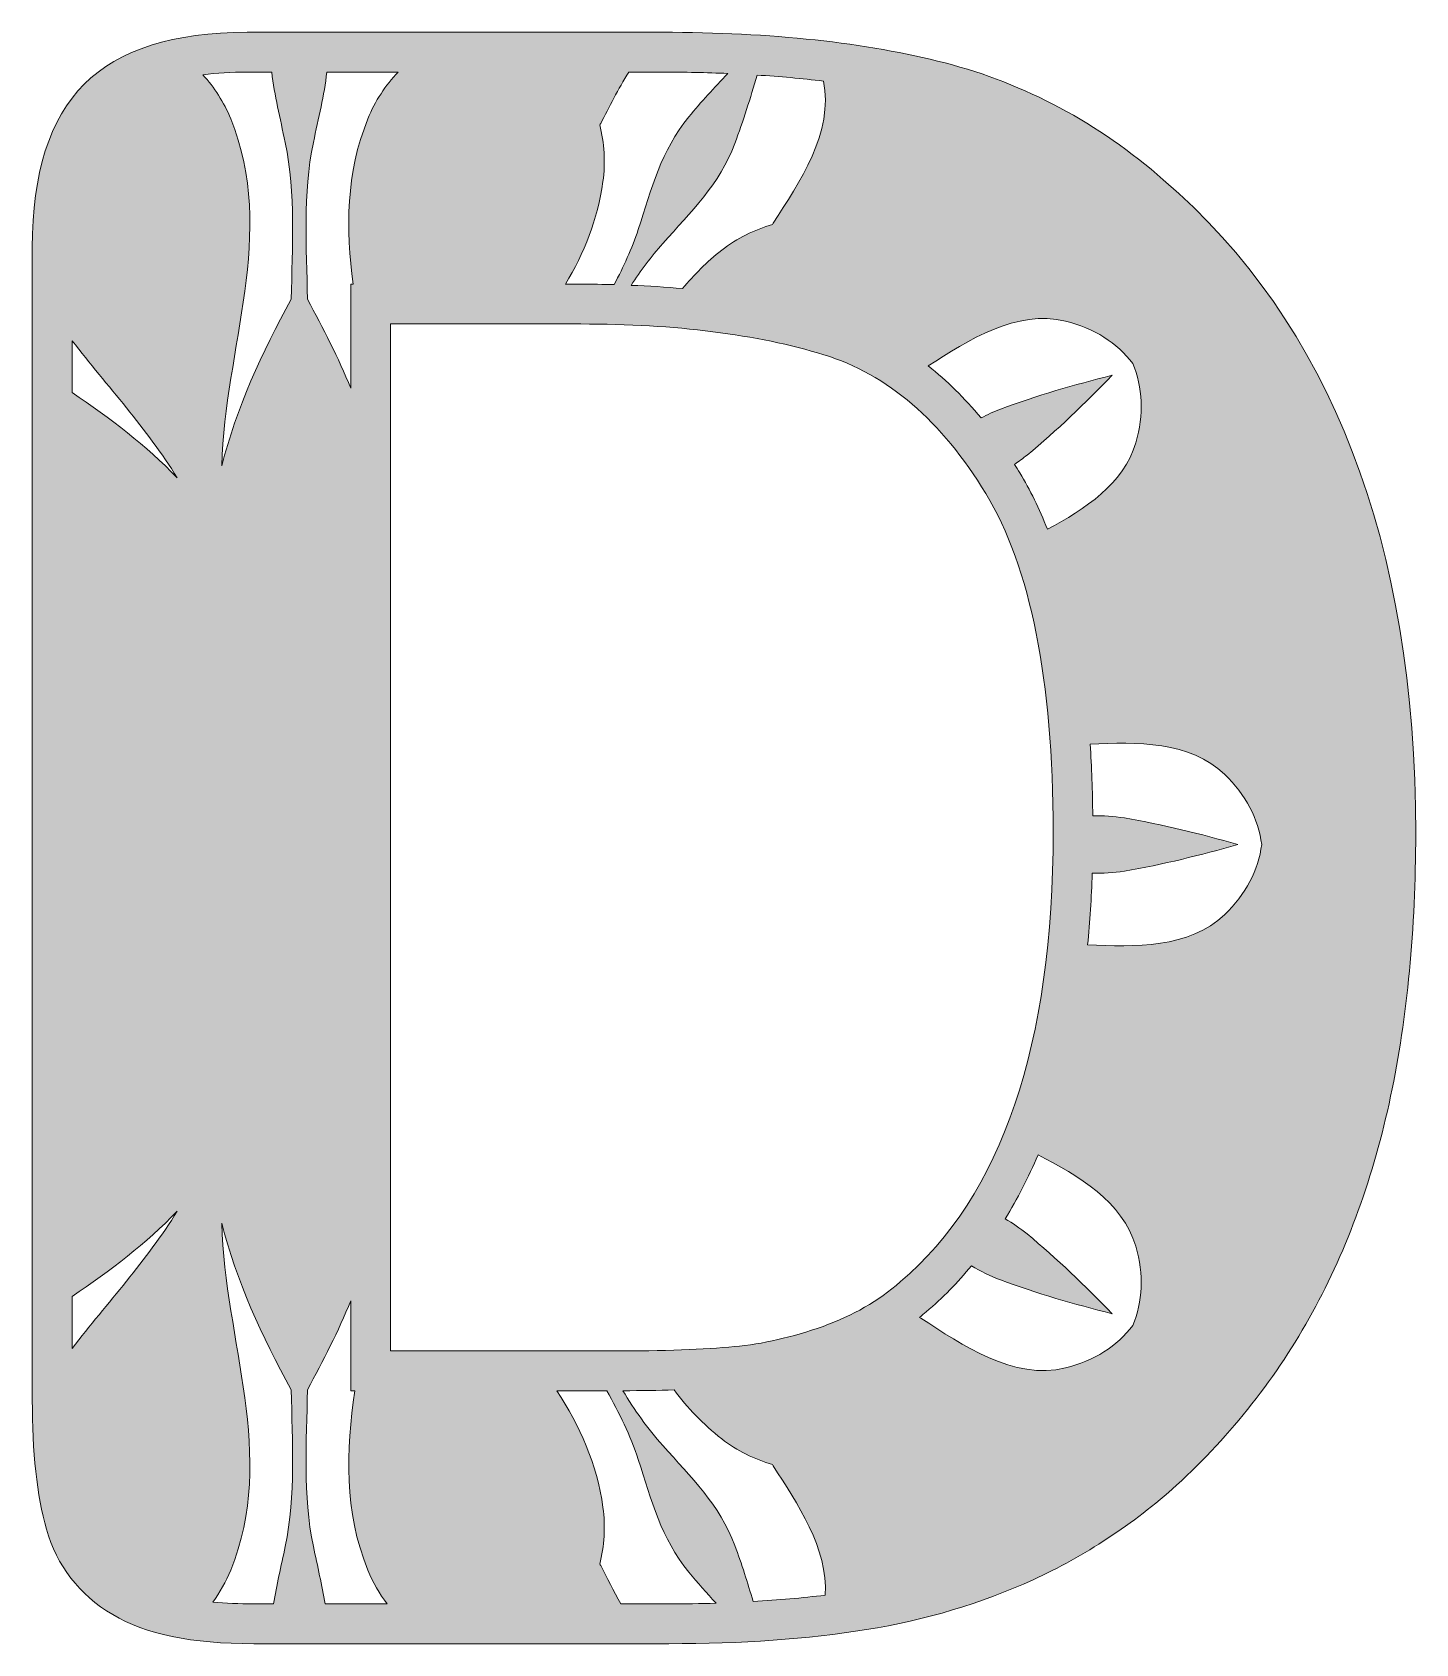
# Model space of a CAD drawing. Extents: x -272 to 627, y -388 to 48.
# Drawn here: x 488.5 to 627.5, y -181 to -19 of the extents above; entities that cross this region are included whole.
import ezdxf

# ---------------------------------------------------------------- set-up
doc = ezdxf.new("R2010")
doc.units = 0
doc.header["$MEASUREMENT"] = 0
doc.layers.add('Layer 1', color=7, linetype='Continuous', lineweight=0)

msp = doc.modelspace()

# ---------------------------------------------------------------- hatches: boundary and pattern name
at = {"layer": 'Layer 1', "true_color": 0x04878f, "transparency": 33554687}
h = msp.add_hatch(color=136, dxfattribs=at)
h.dxf.hatch_style = 2
edge = h.paths.add_edge_path()
edge.add_spline(control_points=[(547.65, -176.96), (546.91, -175.65), (546.23, -174.32), (545.61, -173.1), (545.59, -173.05), (545.55, -173.02), (545.52, -172.98), (545.98, -171.16), (546.1, -169.21), (545.84, -167.26), (545.23, -162.84), (543.48, -159.06), (541.22, -155.54), (541.22, -155.54), (546.23, -155.54), (546.23, -155.54), (547.47, -157.75), (548.58, -160.02), (549.39, -162.46), (550.74, -166.57), (551.65, -170.35), (554.47, -173.77), (555.35, -174.84), (556.27, -175.87), (557.2, -176.89), (555.65, -176.94), (554.07, -176.96), (552.45, -176.96), (552.45, -176.96), (547.65, -176.96), (547.65, -176.96)], knot_values=[0, 0, 0, 0, 1, 1, 1, 2, 2, 2, 3, 3, 3, 4, 4, 4, 5, 5, 5, 6, 6, 6, 7, 7, 7, 8, 8, 8, 9, 9, 9, 10, 10, 10, 10], degree=3, periodic=0)
edge = h.paths.add_edge_path()
edge.add_spline(control_points=[(506.64, -176.78), (507.35, -175.81), (507.97, -174.74), (508.44, -173.58), (513.13, -162.1), (507.83, -150.46), (507.55, -138.71), (508.98, -144.47), (511.59, -150.11), (514.53, -155.44), (514.6, -160.72), (515.01, -165.98), (513.92, -171.2), (513.51, -173.2), (513.05, -175.08), (512.75, -176.96), (512.75, -176.96), (510.76, -176.96), (510.76, -176.96), (509.29, -176.96), (507.92, -176.9), (506.64, -176.78)], knot_values=[0, 0, 0, 0, 1, 1, 1, 2, 2, 2, 3, 3, 3, 4, 4, 4, 5, 5, 5, 6, 6, 6, 7, 7, 7, 7], degree=3, periodic=0)
edge = h.paths.add_edge_path()
edge.add_spline(control_points=[(492.51, -55.25), (492.51, -55.25), (492.51, -50.03), (492.51, -50.03), (496.03, -54.58), (500.05, -58.89), (503.06, -63.8), (499.97, -60.6), (496.33, -57.79), (492.51, -55.25)], knot_values=[0, 0, 0, 0, 1, 1, 1, 2, 2, 2, 3, 3, 3, 3], degree=3, periodic=0)
edge = h.paths.add_edge_path()
edge.add_spline(control_points=[(492.51, -151.28), (492.51, -151.28), (492.51, -146.06), (492.51, -146.06), (496.33, -143.52), (499.97, -140.71), (503.06, -137.51), (500.05, -142.42), (496.03, -146.73), (492.51, -151.28)], knot_values=[0, 0, 0, 0, 1, 1, 1, 2, 2, 2, 3, 3, 3, 3], degree=3, periodic=0)
edge = h.paths.add_edge_path()
edge.add_spline(control_points=[(512.57, -23.04), (512.83, -25.37), (513.41, -27.65), (513.92, -30.11), (515.01, -35.33), (514.6, -40.59), (514.53, -45.87), (511.59, -51.2), (508.98, -56.84), (507.55, -62.6), (507.83, -50.85), (513.13, -39.21), (508.44, -27.73), (507.77, -26.06), (506.8, -24.58), (505.64, -23.3), (507.02, -23.13), (508.51, -23.04), (510.11, -23.04), (510.11, -23.04), (512.57, -23.04), (512.57, -23.04)], knot_values=[0, 0, 0, 0, 1, 1, 1, 2, 2, 2, 3, 3, 3, 4, 4, 4, 5, 5, 5, 6, 6, 6, 7, 7, 7, 7], degree=3, periodic=0)
edge = h.paths.add_edge_path()
edge.add_spline(control_points=[(558.37, -23.18), (557.03, -24.6), (555.71, -26.03), (554.47, -27.54), (551.65, -30.96), (550.74, -34.74), (549.39, -38.85), (548.74, -40.79), (547.91, -42.62), (546.97, -44.4), (545.87, -44.37), (544.75, -44.35), (543.61, -44.35), (543.61, -44.35), (542.09, -44.35), (542.09, -44.35), (543.92, -41.24), (545.31, -37.88), (545.84, -34.05), (546.1, -32.1), (545.98, -30.15), (545.52, -28.33), (545.55, -28.29), (545.59, -28.26), (545.61, -28.21), (546.44, -26.57), (547.36, -24.76), (548.43, -23.04), (548.43, -23.04), (551.81, -23.04), (551.81, -23.04), (554.06, -23.04), (556.24, -23.09), (558.37, -23.18)], knot_values=[0, 0, 0, 0, 1, 1, 1, 2, 2, 2, 3, 3, 3, 4, 4, 4, 5, 5, 5, 6, 6, 6, 7, 7, 7, 8, 8, 8, 9, 9, 9, 10, 10, 10, 11, 11, 11, 11], degree=3, periodic=0)
edge = h.paths.add_edge_path()
edge.add_spline(control_points=[(594.53, -110.72), (594.76, -108.41), (594.92, -106.02), (595, -103.54), (596.05, -103.56), (597.11, -103.51), (598.23, -103.32), (602.07, -102.68), (605.86, -101.72), (609.63, -100.66), (605.86, -99.59), (602.07, -98.63), (598.23, -97.99), (597.13, -97.8), (596.08, -97.75), (595.05, -97.77), (595.02, -95.27), (594.94, -92.87), (594.79, -90.57), (599.4, -90.33), (604.83, -90.28), (608.29, -93.6), (610.43, -95.64), (611.68, -98.09), (612.02, -100.66), (611.68, -103.22), (610.43, -105.67), (608.29, -107.71), (604.76, -111.09), (599.2, -110.97), (594.53, -110.72)], knot_values=[0, 0, 0, 0, 1, 1, 1, 2, 2, 2, 3, 3, 3, 4, 4, 4, 5, 5, 5, 6, 6, 6, 7, 7, 7, 8, 8, 8, 9, 9, 9, 10, 10, 10, 10], degree=3, periodic=0)
edge = h.paths.add_edge_path()
edge.add_spline(control_points=[(585.78, -56.9), (585.09, -57.16), (584.44, -57.46), (583.82, -57.79), (582.16, -55.79), (580.39, -54.05), (578.52, -52.57), (582.51, -49.97), (587.41, -46.87), (592.31, -48.06), (595.18, -48.77), (597.49, -50.26), (599.07, -52.32), (600.06, -54.71), (600.2, -57.45), (599.37, -60.29), (598.16, -64.41), (594.25, -66.98), (590.49, -68.98), (589.67, -66.91), (588.75, -65.01), (587.72, -63.31), (587.54, -63.02), (587.36, -62.74), (587.18, -62.46), (587.61, -62.17), (588.03, -61.86), (588.45, -61.52), (591.46, -59.04), (594.26, -56.32), (596.99, -53.51), (593.2, -54.47), (589.44, -55.53), (585.78, -56.9)], knot_values=[0, 0, 0, 0, 1, 1, 1, 2, 2, 2, 3, 3, 3, 4, 4, 4, 5, 5, 5, 6, 6, 6, 7, 7, 7, 8, 8, 8, 9, 9, 9, 10, 10, 10, 11, 11, 11, 11], degree=3, periodic=0)
edge = h.paths.add_edge_path()
edge.add_spline(control_points=[(582.87, -142.98), (583.77, -143.52), (584.73, -144.01), (585.78, -144.41), (589.44, -145.78), (593.2, -146.84), (596.99, -147.8), (594.26, -144.99), (591.46, -142.27), (588.45, -139.79), (587.73, -139.2), (587, -138.7), (586.25, -138.26), (587.48, -136.26), (588.58, -134.13), (589.55, -131.83), (593.57, -133.91), (598.06, -136.55), (599.37, -141.02), (600.2, -143.86), (600.06, -146.6), (599.07, -148.99), (597.49, -151.05), (595.18, -152.54), (592.31, -153.25), (587.1, -154.52), (581.89, -150.93), (577.78, -148.25), (577.73, -148.22), (577.68, -148.2), (577.63, -148.18), (577.63, -148.18), (577.63, -148.17), (577.63, -148.17), (577.86, -147.98), (578.1, -147.81), (578.32, -147.62), (579.97, -146.23), (581.47, -144.67), (582.87, -142.98)], knot_values=[0, 0, 0, 0, 1, 1, 1, 2, 2, 2, 3, 3, 3, 4, 4, 4, 5, 5, 5, 6, 6, 6, 7, 7, 7, 8, 8, 8, 9, 9, 9, 10, 10, 10, 11, 11, 11, 12, 12, 12, 13, 13, 13, 13], degree=3, periodic=0)
edge = h.paths.add_edge_path()
edge.add_spline(control_points=[(561.32, -23.34), (563.62, -23.48), (565.84, -23.69), (567.98, -23.94), (569.07, -29.06), (565.57, -34.17), (562.93, -38.22), (562.9, -38.26), (562.88, -38.31), (562.86, -38.36), (561.06, -38.88), (559.32, -39.73), (557.77, -40.94), (556.27, -42.11), (554.98, -43.41), (553.84, -44.79), (552.17, -44.64), (550.44, -44.54), (548.67, -44.47), (549.62, -43), (550.66, -41.59), (551.84, -40.27), (554.72, -37.04), (557.53, -34.36), (559.09, -30.21), (559.93, -27.95), (560.66, -25.66), (561.32, -23.34)], knot_values=[0, 0, 0, 0, 1, 1, 1, 2, 2, 2, 3, 3, 3, 4, 4, 4, 5, 5, 5, 6, 6, 6, 7, 7, 7, 8, 8, 8, 9, 9, 9, 9], degree=3, periodic=0)
edge = h.paths.add_edge_path()
edge.add_spline(control_points=[(524.51, -151.54), (524.51, -151.54), (524.51, -48.35), (524.51, -48.35), (524.51, -48.35), (543.61, -48.35), (543.61, -48.35), (553.13, -48.35), (561.34, -49.39), (568.03, -51.44), (574.41, -53.4), (579.88, -58.09), (584.3, -65.38), (588.79, -72.77), (591.07, -84.2), (591.07, -99.35), (591.07, -120.75), (585.9, -135.97), (575.72, -144.58), (575.72, -144.58), (575.69, -144.6), (575.69, -144.6), (573.54, -146.51), (570.93, -148.01), (567.95, -149.07), (564.86, -150.17), (561.87, -150.85), (559.04, -151.11), (556.08, -151.4), (551.94, -151.54), (546.74, -151.54), (546.74, -151.54), (524.51, -151.54), (524.51, -151.54)], knot_values=[0, 0, 0, 0, 1, 1, 1, 2, 2, 2, 3, 3, 3, 4, 4, 4, 5, 5, 5, 6, 6, 6, 7, 7, 7, 8, 8, 8, 9, 9, 9, 10, 10, 10, 11, 11, 11, 11], degree=3, periodic=0)
edge = h.paths.add_edge_path()
edge.add_spline(control_points=[(520.73, -44.35), (520.73, -44.35), (520.51, -44.35), (520.51, -44.35), (520.51, -44.35), (520.51, -54.8), (520.51, -54.8), (519.24, -51.76), (517.74, -48.77), (516.15, -45.87), (516.07, -40.59), (515.66, -35.33), (516.75, -30.11), (517.26, -27.65), (517.84, -25.37), (518.1, -23.04), (518.1, -23.04), (525.26, -23.04), (525.26, -23.04), (524, -24.37), (522.95, -25.94), (522.23, -27.73), (519.98, -33.24), (520.04, -38.78), (520.73, -44.35)], knot_values=[0, 0, 0, 0, 1, 1, 1, 2, 2, 2, 3, 3, 3, 4, 4, 4, 5, 5, 5, 6, 6, 6, 7, 7, 7, 8, 8, 8, 8], degree=3, periodic=0)
edge = h.paths.add_edge_path()
edge.add_spline(control_points=[(522.23, -173.58), (522.73, -174.82), (523.39, -175.94), (524.17, -176.96), (524.17, -176.96), (517.92, -176.96), (517.92, -176.96), (517.62, -175.08), (517.17, -173.2), (516.75, -171.2), (515.66, -165.98), (516.07, -160.72), (516.15, -155.44), (517.74, -152.54), (519.24, -149.55), (520.51, -146.51), (520.51, -146.51), (520.51, -155.54), (520.51, -155.54), (520.51, -155.54), (520.91, -155.54), (520.91, -155.54), (520.06, -161.59), (519.79, -167.61), (522.23, -173.58)], knot_values=[0, 0, 0, 0, 1, 1, 1, 2, 2, 2, 3, 3, 3, 4, 4, 4, 5, 5, 5, 6, 6, 6, 7, 7, 7, 8, 8, 8, 8], degree=3, periodic=0)
edge = h.paths.add_edge_path()
edge.add_spline(control_points=[(559.09, -171.1), (557.53, -166.95), (554.72, -164.27), (551.84, -161.04), (550.31, -159.33), (549.02, -157.47), (547.84, -155.54), (549.69, -155.53), (551.41, -155.51), (552.98, -155.46), (554.33, -157.25), (555.89, -158.91), (557.77, -160.37), (559.32, -161.58), (561.06, -162.43), (562.86, -162.95), (562.88, -163), (562.9, -163.05), (562.93, -163.09), (565.35, -166.8), (568.48, -171.4), (568.16, -176.08), (565.86, -176.36), (563.45, -176.58), (560.93, -176.72), (560.37, -174.83), (559.78, -172.95), (559.09, -171.1)], knot_values=[0, 0, 0, 0, 1, 1, 1, 2, 2, 2, 3, 3, 3, 4, 4, 4, 5, 5, 5, 6, 6, 6, 7, 7, 7, 8, 8, 8, 9, 9, 9, 9], degree=3, periodic=0)
edge = h.paths.add_edge_path()
edge.add_spline(control_points=[(602.13, -33.85), (595.61, -28.15), (588.23, -24.2), (580.21, -22.12), (572.31, -20.07), (562.75, -19.04), (551.81, -19.04), (551.81, -19.04), (510.11, -19.04), (510.11, -19.04), (502.7, -19.04), (497.19, -20.79), (493.73, -24.25), (490.26, -27.72), (488.51, -33.23), (488.51, -40.65), (488.51, -40.65), (488.51, -156.45), (488.51, -156.45), (488.51, -161.7), (488.98, -166.07), (489.93, -169.44), (490.97, -173.12), (493.21, -176.02), (496.59, -178.04), (499.89, -180.01), (504.52, -180.96), (510.76, -180.96), (510.76, -180.96), (552.45, -180.96), (552.45, -180.96), (559.76, -180.96), (566.45, -180.49), (572.32, -179.54), (578.24, -178.59), (583.86, -176.9), (589.05, -174.53), (594.24, -172.16), (599.08, -168.97), (603.47, -165.03), (608.98, -159.97), (613.57, -154.12), (617.12, -147.66), (620.63, -141.27), (623.27, -133.97), (624.97, -125.95), (626.65, -118), (627.49, -109.13), (627.49, -99.56), (627.49, -70.38), (618.96, -48.27), (602.13, -33.85)], knot_values=[0, 0, 0, 0, 1, 1, 1, 2, 2, 2, 3, 3, 3, 4, 4, 4, 5, 5, 5, 6, 6, 6, 7, 7, 7, 8, 8, 8, 9, 9, 9, 10, 10, 10, 11, 11, 11, 12, 12, 12, 13, 13, 13, 14, 14, 14, 15, 15, 15, 16, 16, 16, 17, 17, 17, 17], degree=3, periodic=0)

# ---------------------------------------------------------------- linework, layer by layer
at = {"layer": 'Layer 1'}
for points, knots in [([(602.13, -33.85), (595.61, -28.15), (588.23, -24.2), (580.21, -22.12), (572.31, -20.07), (562.75, -19.04), (551.81, -19.04), (551.81, -19.04), (510.11, -19.04), (510.11, -19.04), (502.7, -19.04), (497.19, -20.79), (493.73, -24.25), (490.26, -27.72), (488.51, -33.23), (488.51, -40.65), (488.51, -40.65), (488.51, -156.45), (488.51, -156.45), (488.51, -161.7), (488.98, -166.07), (489.93, -169.44), (490.97, -173.12), (493.21, -176.02), (496.59, -178.04), (499.89, -180.01), (504.52, -180.96), (510.76, -180.96), (510.76, -180.96), (552.45, -180.96), (552.45, -180.96), (559.76, -180.96), (566.45, -180.49), (572.32, -179.54), (578.24, -178.59), (583.86, -176.9), (589.05, -174.53), (594.24, -172.16), (599.08, -168.97), (603.47, -165.03), (608.98, -159.97), (613.57, -154.12), (617.12, -147.66), (620.63, -141.27), (623.27, -133.97), (624.97, -125.95), (626.65, -118), (627.49, -109.13), (627.49, -99.56), (627.49, -70.38), (618.96, -48.27), (602.13, -33.85)], [0, 0, 0, 0, 1, 1, 1, 2, 2, 2, 3, 3, 3, 4, 4, 4, 5, 5, 5, 6, 6, 6, 7, 7, 7, 8, 8, 8, 9, 9, 9, 10, 10, 10, 11, 11, 11, 12, 12, 12, 13, 13, 13, 14, 14, 14, 15, 15, 15, 16, 16, 16, 17, 17, 17, 17]), ([(512.57, -23.04), (512.83, -25.37), (513.41, -27.65), (513.92, -30.11), (515.01, -35.33), (514.6, -40.59), (514.53, -45.87), (511.59, -51.2), (508.98, -56.84), (507.55, -62.6), (507.83, -50.85), (513.13, -39.21), (508.44, -27.73), (507.77, -26.06), (506.8, -24.58), (505.64, -23.3), (507.02, -23.13), (508.51, -23.04), (510.11, -23.04), (510.11, -23.04), (512.57, -23.04), (512.57, -23.04)], [0, 0, 0, 0, 1, 1, 1, 2, 2, 2, 3, 3, 3, 4, 4, 4, 5, 5, 5, 6, 6, 6, 7, 7, 7, 7]), ([(520.73, -44.35), (520.73, -44.35), (520.51, -44.35), (520.51, -44.35), (520.51, -44.35), (520.51, -54.8), (520.51, -54.8), (519.24, -51.76), (517.74, -48.77), (516.15, -45.87), (516.07, -40.59), (515.66, -35.33), (516.75, -30.11), (517.26, -27.65), (517.84, -25.37), (518.1, -23.04), (518.1, -23.04), (525.26, -23.04), (525.26, -23.04), (524, -24.37), (522.95, -25.94), (522.23, -27.73), (519.98, -33.24), (520.04, -38.78), (520.73, -44.35)], [0, 0, 0, 0, 1, 1, 1, 2, 2, 2, 3, 3, 3, 4, 4, 4, 5, 5, 5, 6, 6, 6, 7, 7, 7, 8, 8, 8, 8]), ([(558.37, -23.18), (557.03, -24.6), (555.71, -26.03), (554.47, -27.54), (551.65, -30.96), (550.74, -34.74), (549.39, -38.85), (548.74, -40.79), (547.91, -42.62), (546.97, -44.4), (545.87, -44.37), (544.75, -44.35), (543.61, -44.35), (543.61, -44.35), (542.09, -44.35), (542.09, -44.35), (543.92, -41.24), (545.31, -37.88), (545.84, -34.05), (546.1, -32.1), (545.98, -30.15), (545.52, -28.33), (545.55, -28.29), (545.59, -28.26), (545.61, -28.21), (546.44, -26.57), (547.36, -24.76), (548.43, -23.04), (548.43, -23.04), (551.81, -23.04), (551.81, -23.04), (554.06, -23.04), (556.24, -23.09), (558.37, -23.18)], [0, 0, 0, 0, 1, 1, 1, 2, 2, 2, 3, 3, 3, 4, 4, 4, 5, 5, 5, 6, 6, 6, 7, 7, 7, 8, 8, 8, 9, 9, 9, 10, 10, 10, 11, 11, 11, 11]), ([(561.32, -23.34), (563.62, -23.48), (565.84, -23.69), (567.98, -23.94), (569.07, -29.06), (565.57, -34.17), (562.93, -38.22), (562.9, -38.26), (562.88, -38.31), (562.86, -38.36), (561.06, -38.88), (559.32, -39.73), (557.77, -40.94), (556.27, -42.11), (554.98, -43.41), (553.84, -44.79), (552.17, -44.64), (550.44, -44.54), (548.67, -44.47), (549.62, -43), (550.66, -41.59), (551.84, -40.27), (554.72, -37.04), (557.53, -34.36), (559.09, -30.21), (559.93, -27.95), (560.66, -25.66), (561.32, -23.34)], [0, 0, 0, 0, 1, 1, 1, 2, 2, 2, 3, 3, 3, 4, 4, 4, 5, 5, 5, 6, 6, 6, 7, 7, 7, 8, 8, 8, 9, 9, 9, 9]), ([(585.78, -56.9), (585.09, -57.16), (584.44, -57.46), (583.82, -57.79), (582.16, -55.79), (580.39, -54.05), (578.52, -52.57), (582.51, -49.97), (587.41, -46.87), (592.31, -48.06), (595.18, -48.77), (597.49, -50.26), (599.07, -52.32), (600.06, -54.71), (600.2, -57.45), (599.37, -60.29), (598.16, -64.41), (594.25, -66.98), (590.49, -68.98), (589.67, -66.91), (588.75, -65.01), (587.72, -63.31), (587.54, -63.02), (587.36, -62.74), (587.18, -62.46), (587.61, -62.17), (588.03, -61.86), (588.45, -61.52), (591.46, -59.04), (594.26, -56.32), (596.99, -53.51), (593.2, -54.47), (589.44, -55.53), (585.78, -56.9)], [0, 0, 0, 0, 1, 1, 1, 2, 2, 2, 3, 3, 3, 4, 4, 4, 5, 5, 5, 6, 6, 6, 7, 7, 7, 8, 8, 8, 9, 9, 9, 10, 10, 10, 11, 11, 11, 11]), ([(524.51, -151.54), (524.51, -151.54), (524.51, -48.35), (524.51, -48.35), (524.51, -48.35), (543.61, -48.35), (543.61, -48.35), (553.13, -48.35), (561.34, -49.39), (568.03, -51.44), (574.41, -53.4), (579.88, -58.09), (584.3, -65.38), (588.79, -72.77), (591.07, -84.2), (591.07, -99.35), (591.07, -120.75), (585.9, -135.97), (575.72, -144.58), (575.72, -144.58), (575.69, -144.6), (575.69, -144.6), (573.54, -146.51), (570.93, -148.01), (567.95, -149.07), (564.86, -150.17), (561.87, -150.85), (559.04, -151.11), (556.08, -151.4), (551.94, -151.54), (546.74, -151.54), (546.74, -151.54), (524.51, -151.54), (524.51, -151.54)], [0, 0, 0, 0, 1, 1, 1, 2, 2, 2, 3, 3, 3, 4, 4, 4, 5, 5, 5, 6, 6, 6, 7, 7, 7, 8, 8, 8, 9, 9, 9, 10, 10, 10, 11, 11, 11, 11]), ([(492.51, -55.25), (492.51, -55.25), (492.51, -50.03), (492.51, -50.03), (496.03, -54.58), (500.05, -58.89), (503.06, -63.8), (499.97, -60.6), (496.33, -57.79), (492.51, -55.25)], [0, 0, 0, 0, 1, 1, 1, 2, 2, 2, 3, 3, 3, 3]), ([(594.53, -110.72), (594.76, -108.41), (594.92, -106.02), (595, -103.54), (596.05, -103.56), (597.11, -103.51), (598.23, -103.32), (602.07, -102.68), (605.86, -101.72), (609.63, -100.66), (605.86, -99.59), (602.07, -98.63), (598.23, -97.99), (597.13, -97.8), (596.08, -97.75), (595.05, -97.77), (595.02, -95.27), (594.94, -92.87), (594.79, -90.57), (599.4, -90.33), (604.83, -90.28), (608.29, -93.6), (610.43, -95.64), (611.68, -98.09), (612.02, -100.66), (611.68, -103.22), (610.43, -105.67), (608.29, -107.71), (604.76, -111.09), (599.2, -110.97), (594.53, -110.72)], [0, 0, 0, 0, 1, 1, 1, 2, 2, 2, 3, 3, 3, 4, 4, 4, 5, 5, 5, 6, 6, 6, 7, 7, 7, 8, 8, 8, 9, 9, 9, 10, 10, 10, 10]), ([(582.87, -142.98), (583.77, -143.52), (584.73, -144.01), (585.78, -144.41), (589.44, -145.78), (593.2, -146.84), (596.99, -147.8), (594.26, -144.99), (591.46, -142.27), (588.45, -139.79), (587.73, -139.2), (587, -138.7), (586.25, -138.26), (587.48, -136.26), (588.58, -134.13), (589.55, -131.83), (593.57, -133.91), (598.06, -136.55), (599.37, -141.02), (600.2, -143.86), (600.06, -146.6), (599.07, -148.99), (597.49, -151.05), (595.18, -152.54), (592.31, -153.25), (587.1, -154.52), (581.89, -150.93), (577.78, -148.25), (577.73, -148.22), (577.68, -148.2), (577.63, -148.18), (577.63, -148.18), (577.63, -148.17), (577.63, -148.17), (577.86, -147.98), (578.1, -147.81), (578.32, -147.62), (579.97, -146.23), (581.47, -144.67), (582.87, -142.98)], [0, 0, 0, 0, 1, 1, 1, 2, 2, 2, 3, 3, 3, 4, 4, 4, 5, 5, 5, 6, 6, 6, 7, 7, 7, 8, 8, 8, 9, 9, 9, 10, 10, 10, 11, 11, 11, 12, 12, 12, 13, 13, 13, 13]), ([(492.51, -151.28), (492.51, -151.28), (492.51, -146.06), (492.51, -146.06), (496.33, -143.52), (499.97, -140.71), (503.06, -137.51), (500.05, -142.42), (496.03, -146.73), (492.51, -151.28)], [0, 0, 0, 0, 1, 1, 1, 2, 2, 2, 3, 3, 3, 3]), ([(506.64, -176.78), (507.35, -175.81), (507.97, -174.74), (508.44, -173.58), (513.13, -162.1), (507.83, -150.46), (507.55, -138.71), (508.98, -144.47), (511.59, -150.11), (514.53, -155.44), (514.6, -160.72), (515.01, -165.98), (513.92, -171.2), (513.51, -173.2), (513.05, -175.08), (512.75, -176.96), (512.75, -176.96), (510.76, -176.96), (510.76, -176.96), (509.29, -176.96), (507.92, -176.9), (506.64, -176.78)], [0, 0, 0, 0, 1, 1, 1, 2, 2, 2, 3, 3, 3, 4, 4, 4, 5, 5, 5, 6, 6, 6, 7, 7, 7, 7]), ([(522.23, -173.58), (522.73, -174.82), (523.39, -175.94), (524.17, -176.96), (524.17, -176.96), (517.92, -176.96), (517.92, -176.96), (517.62, -175.08), (517.17, -173.2), (516.75, -171.2), (515.66, -165.98), (516.07, -160.72), (516.15, -155.44), (517.74, -152.54), (519.24, -149.55), (520.51, -146.51), (520.51, -146.51), (520.51, -155.54), (520.51, -155.54), (520.51, -155.54), (520.91, -155.54), (520.91, -155.54), (520.06, -161.59), (519.79, -167.61), (522.23, -173.58)], [0, 0, 0, 0, 1, 1, 1, 2, 2, 2, 3, 3, 3, 4, 4, 4, 5, 5, 5, 6, 6, 6, 7, 7, 7, 8, 8, 8, 8]), ([(547.65, -176.96), (546.91, -175.65), (546.23, -174.32), (545.61, -173.1), (545.59, -173.05), (545.55, -173.02), (545.52, -172.98), (545.98, -171.16), (546.1, -169.21), (545.84, -167.26), (545.23, -162.84), (543.48, -159.06), (541.22, -155.54), (541.22, -155.54), (546.23, -155.54), (546.23, -155.54), (547.47, -157.75), (548.58, -160.02), (549.39, -162.46), (550.74, -166.57), (551.65, -170.35), (554.47, -173.77), (555.35, -174.84), (556.27, -175.87), (557.2, -176.89), (555.65, -176.94), (554.07, -176.96), (552.45, -176.96), (552.45, -176.96), (547.65, -176.96), (547.65, -176.96)], [0, 0, 0, 0, 1, 1, 1, 2, 2, 2, 3, 3, 3, 4, 4, 4, 5, 5, 5, 6, 6, 6, 7, 7, 7, 8, 8, 8, 9, 9, 9, 10, 10, 10, 10]), ([(559.09, -171.1), (557.53, -166.95), (554.72, -164.27), (551.84, -161.04), (550.31, -159.33), (549.02, -157.47), (547.84, -155.54), (549.69, -155.53), (551.41, -155.51), (552.98, -155.46), (554.33, -157.25), (555.89, -158.91), (557.77, -160.37), (559.32, -161.58), (561.06, -162.43), (562.86, -162.95), (562.88, -163), (562.9, -163.05), (562.93, -163.09), (565.35, -166.8), (568.48, -171.4), (568.16, -176.08), (565.86, -176.36), (563.45, -176.58), (560.93, -176.72), (560.37, -174.83), (559.78, -172.95), (559.09, -171.1)], [0, 0, 0, 0, 1, 1, 1, 2, 2, 2, 3, 3, 3, 4, 4, 4, 5, 5, 5, 6, 6, 6, 7, 7, 7, 8, 8, 8, 9, 9, 9, 9])]:
    msp.add_open_spline(points, degree=3, knots=knots, dxfattribs=at)

doc.saveas('drawing.dxf')
